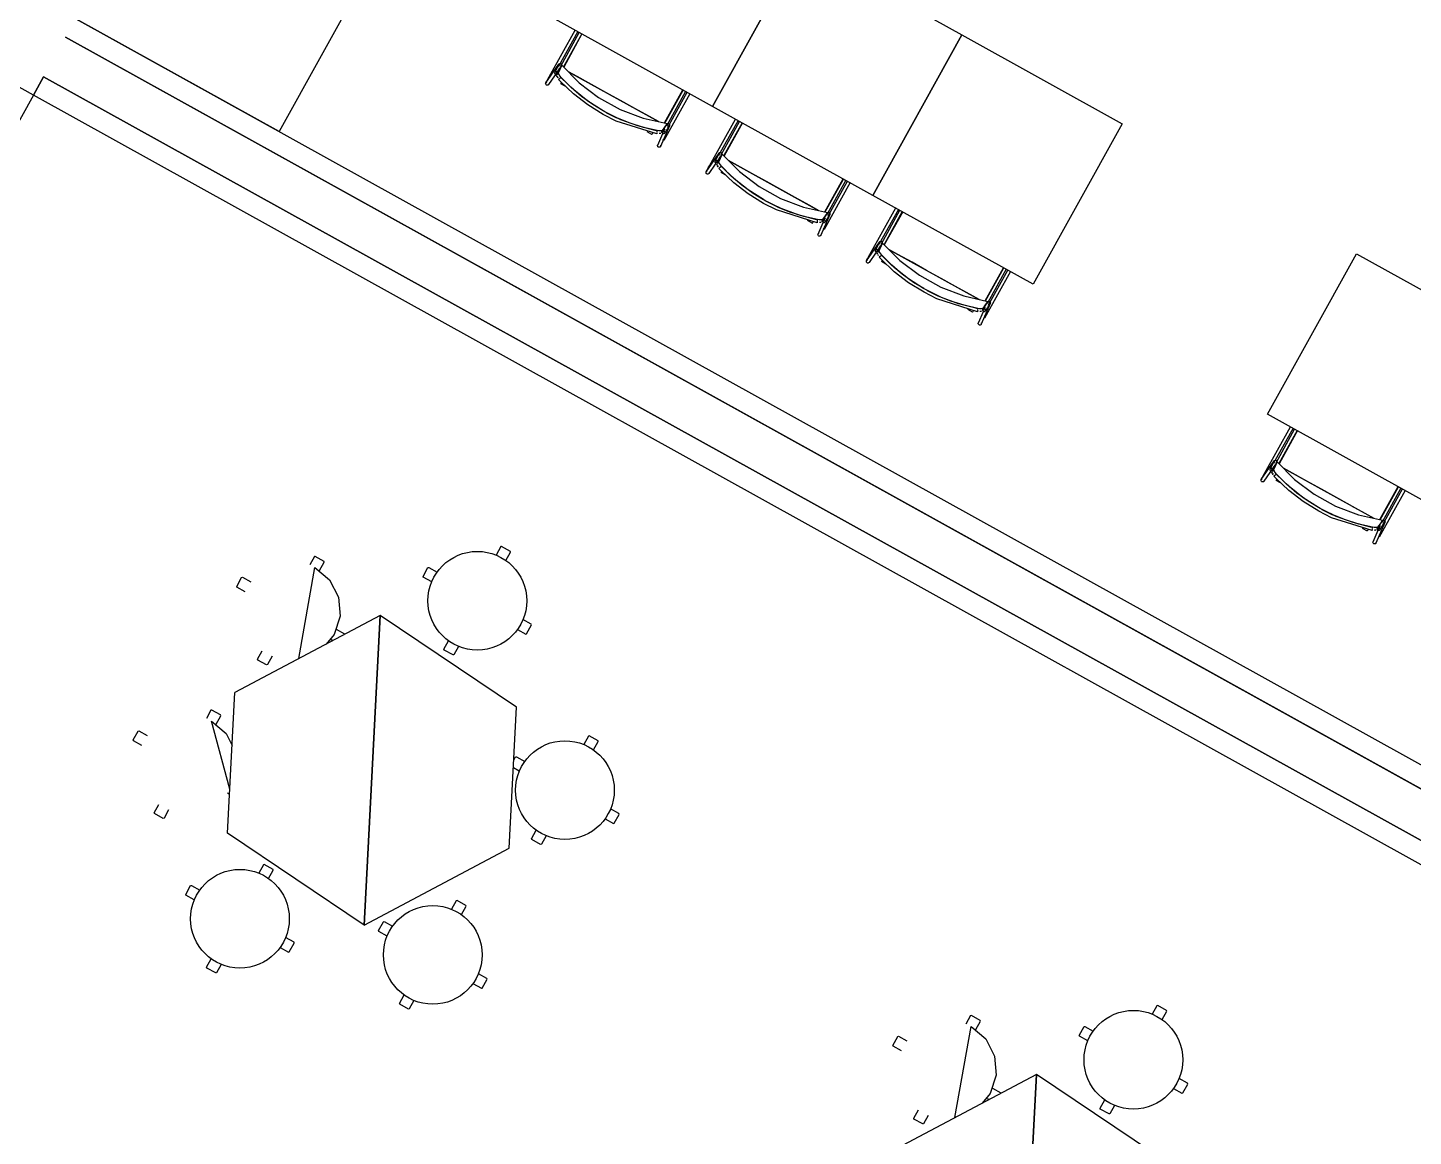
# Model space of a CAD drawing. Header units: metres. Extents: x 3.2 to 22.3, y 0.7 to 22.8.
# Drawn here: x 15.528 to 17.462, y 9.179 to 10.726 of the extents above; entities that cross this region are included whole.
import ezdxf

# ---------------------------------------------------------------- set-up
doc = ezdxf.new("R2010")
doc.units = ezdxf.units.M
doc.layers.add('ARREDI', color=9, linetype='Continuous')
doc.layers.add('PARETI_STRUTTURE', color=7, linetype='Continuous')

msp = doc.modelspace()

# ---------------------------------------------------------------- linework, layer by layer
at = {"layer": 'ARREDI'}
for points in [[(15.8792, 10.5808), (15.5951, 10.7383), (15.7687, 11.0514), (16.0528, 10.8939)], [(16.3844, 10.9639), (16.6083, 10.8398), (16.4842, 10.6159), (16.2603, 10.74)], [(16.6082, 10.8398), (16.8321, 10.7157), (16.708, 10.4918), (16.4842, 10.6159)], [(16.8321, 10.7157), (17.0559, 10.5916), (16.9318, 10.3678), (16.708, 10.4918)], [(16.4205, 10.592), (16.4201, 10.589)], [(16.6444, 10.4679), (16.644, 10.4649)], [(17.3831, 10.4103), (17.6069, 10.2862), (17.4828, 10.0623), (17.259, 10.1864)], [(16.8682, 10.3438), (16.8678, 10.3409)], [(17.4192, 10.0384), (17.4189, 10.0358)]]:
    msp.add_lwpolyline(points, close=True, dxfattribs=at)
for points in [[(16.3014, 10.7173), (16.2758, 10.6713)], [(16.2656, 10.6604), (16.2649, 10.6606), (16.2643, 10.6611), (16.264, 10.6618), (16.2638, 10.6625), (16.2638, 10.6626), (16.264, 10.6632), (16.264, 10.6633), (16.2644, 10.6638), (16.2649, 10.6643), (16.2657, 10.6645)], [(16.2657, 10.6645), (16.2664, 10.6645), (16.2671, 10.6642), (16.2677, 10.6638), (16.268, 10.6631), (16.2682, 10.6624), (16.2682, 10.6624), (16.268, 10.6617), (16.268, 10.6615), (16.2677, 10.6611), (16.2671, 10.6606), (16.2664, 10.6604)], [(16.2668, 10.6578), (16.266, 10.6593)], [(16.2661, 10.6592), (16.2668, 10.6577)], [(16.2666, 10.6616), (16.2684, 10.6655), (16.269, 10.667)], [(16.27, 10.6717), (16.2694, 10.6722), (16.269, 10.6729), (16.2689, 10.6736), (16.2691, 10.6743), (16.2693, 10.6748), (16.2693, 10.6748), (16.2694, 10.675), (16.27, 10.6754), (16.2707, 10.6757)], [(16.2727, 10.6564), (16.2711, 10.6583), (16.2698, 10.6602), (16.269, 10.6617), (16.2689, 10.6626), (16.2713, 10.668), (16.2737, 10.6734), (16.2978, 10.649), (16.3251, 10.6283), (16.3551, 10.6117), (16.3871, 10.5995), (16.4205, 10.592), (16.4172, 10.5871), (16.4139, 10.5822)], [(16.2727, 10.6564), (16.271, 10.6584), (16.2698, 10.6603), (16.269, 10.6617), (16.2689, 10.6626)], [(16.2701, 10.6693), (16.2697, 10.6685)], [(16.2707, 10.6757), (16.2715, 10.6757), (16.2722, 10.6754), (16.2728, 10.6749), (16.2731, 10.6742), (16.2732, 10.6735), (16.2731, 10.6728)], [(16.2738, 10.6734), (16.272, 10.6719)], [(16.4084, 10.5947), (16.3959, 10.6017), (16.3757, 10.6128), (16.3555, 10.624), (16.3353, 10.6352), (16.3151, 10.6464), (16.295, 10.6576), (16.283, 10.6642)], [(16.283, 10.6642), (16.4084, 10.5947)], [(16.2536, 10.6455), (16.2529, 10.6455), (16.2522, 10.6457), (16.2516, 10.6462), (16.2512, 10.6469), (16.2511, 10.6476), (16.2513, 10.6484), (16.2515, 10.6488), (16.2515, 10.6488), (16.2516, 10.649), (16.2522, 10.6495), (16.2529, 10.6497)], [(16.2554, 10.6475), (16.2553, 10.6468), (16.2551, 10.6464), (16.2551, 10.6463), (16.2549, 10.6462), (16.2543, 10.6457), (16.2536, 10.6455)], [(16.256, 10.6572), (16.256, 10.6572), (16.256, 10.6572), (16.2563, 10.6571), (16.2567, 10.6568)], [(16.2573, 10.6565), (16.2567, 10.6568)], [(16.2674, 10.657), (16.2682, 10.6558)], [(16.2681, 10.6559), (16.2674, 10.657)], [(16.269, 10.6549), (16.2697, 10.654)], [(16.2713, 10.6555), (16.2707, 10.655), (16.2702, 10.6545), (16.2693, 10.6537), (16.2691, 10.6535)], [(16.2691, 10.6535), (16.2691, 10.6535)], [(16.2713, 10.6554), (16.2718, 10.6559), (16.2721, 10.6562), (16.2723, 10.6563)], [(16.2732, 10.6494), (16.2728, 10.6488), (16.2725, 10.6482), (16.2723, 10.6478), (16.2721, 10.6476)], [(16.3313, 10.6098), (16.317, 10.6185), (16.3012, 10.6299), (16.2864, 10.6426), (16.2727, 10.6564)], [(16.3312, 10.6098), (16.317, 10.6185), (16.3013, 10.6299), (16.2865, 10.6425), (16.2728, 10.6563)], [(16.4176, 10.5927), (16.4431, 10.6387)], [(16.3501, 10.6001), (16.3362, 10.6071)], [(16.3362, 10.6071), (16.3501, 10.6001)], [(16.4066, 10.5822), (16.3876, 10.5865), (16.3691, 10.5923), (16.3513, 10.5995)], [(16.4067, 10.5821), (16.3877, 10.5864), (16.3691, 10.5923), (16.3513, 10.5995)], [(16.4066, 10.5804), (16.4067, 10.5811), (16.4068, 10.5815), (16.4069, 10.5817)], [(16.4139, 10.5822), (16.4131, 10.5818), (16.4114, 10.5817), (16.4091, 10.5818), (16.4067, 10.5821)], [(16.414, 10.5822), (16.4132, 10.5818), (16.4115, 10.5817), (16.4093, 10.5818), (16.4067, 10.5821)], [(16.4132, 10.5796), (16.4133, 10.5803), (16.4135, 10.5808), (16.4136, 10.581), (16.4142, 10.5815), (16.4142, 10.5815), (16.4148, 10.5817), (16.4156, 10.5818), (16.4163, 10.5815), (16.4169, 10.5811), (16.4173, 10.5805)], [(16.4175, 10.5845), (16.4167, 10.5833), (16.4134, 10.5784)], [(16.4203, 10.5911), (16.4209, 10.5917), (16.4216, 10.5919), (16.4223, 10.592), (16.4231, 10.5918), (16.4237, 10.5913), (16.4241, 10.5907)], [(16.4241, 10.5907), (16.4242, 10.59), (16.4242, 10.5892), (16.4241, 10.589), (16.4241, 10.589), (16.4238, 10.5886), (16.4233, 10.588), (16.4226, 10.5877), (16.4218, 10.5877), (16.4211, 10.5879)], [(16.5252, 10.5932), (16.4997, 10.5472)], [(16.3995, 10.577), (16.3996, 10.5772), (16.3999, 10.5776), (16.4002, 10.5782), (16.4005, 10.5788)], [(16.4065, 10.5797), (16.4064, 10.579), (16.4063, 10.5783), (16.4062, 10.5778), (16.4061, 10.5775), (16.4061, 10.5775), (16.4061, 10.5775), (16.4062, 10.5777)], [(16.4075, 10.5601), (16.4073, 10.5609), (16.4074, 10.5616), (16.4075, 10.5618), (16.4075, 10.5619), (16.4078, 10.5623), (16.4083, 10.5628)], [(16.4115, 10.5618), (16.4116, 10.5611), (16.4116, 10.5603), (16.4115, 10.5601), (16.4115, 10.5601), (16.4112, 10.5597), (16.4107, 10.5592), (16.41, 10.5589), (16.4092, 10.5588), (16.4085, 10.5591), (16.4079, 10.5595), (16.4075, 10.5601)], [(16.4118, 10.5779), (16.4109, 10.5779), (16.4097, 10.5779)], [(16.411, 10.5779), (16.4097, 10.5779)], [(16.4173, 10.5805), (16.4175, 10.5797), (16.4174, 10.579), (16.4172, 10.5785), (16.4171, 10.5783), (16.4166, 10.5779), (16.4165, 10.5778), (16.4159, 10.5776), (16.4151, 10.5775), (16.4144, 10.5778), (16.4138, 10.5782)], [(16.4155, 10.5688), (16.4149, 10.5691)], [(16.4162, 10.5684), (16.4159, 10.5685), (16.4155, 10.5688)], [(16.4162, 10.5684), (16.4162, 10.5684)], [(16.4904, 10.5375), (16.4922, 10.5414), (16.4929, 10.5429)], [(16.4938, 10.5476), (16.4932, 10.5481), (16.4929, 10.5488), (16.4928, 10.5495), (16.4929, 10.5503), (16.4931, 10.5507), (16.4931, 10.5507), (16.4933, 10.5509), (16.4939, 10.5514), (16.4946, 10.5516)], [(16.4965, 10.5324), (16.495, 10.5342), (16.4937, 10.5361), (16.4929, 10.5376), (16.4928, 10.5385), (16.4952, 10.5439), (16.4976, 10.5493), (16.5217, 10.5249), (16.549, 10.5043), (16.579, 10.4876), (16.611, 10.4754), (16.6444, 10.4679), (16.6411, 10.463), (16.6378, 10.4581)], [(16.4939, 10.5452), (16.4935, 10.5444)], [(16.4946, 10.5516), (16.4953, 10.5516), (16.496, 10.5513), (16.4966, 10.5508), (16.497, 10.5501), (16.4971, 10.5494), (16.4969, 10.5487)], [(16.4976, 10.5493), (16.4958, 10.5478)], [(16.4775, 10.5214), (16.4767, 10.5214), (16.476, 10.5217), (16.4754, 10.5222), (16.4751, 10.5228), (16.475, 10.5235), (16.4751, 10.5243), (16.4753, 10.5247), (16.4753, 10.5247), (16.4755, 10.5249), (16.4761, 10.5254), (16.4768, 10.5256)], [(16.4793, 10.5234), (16.4791, 10.5227), (16.4789, 10.5223), (16.4789, 10.5223), (16.4788, 10.5221), (16.4782, 10.5216), (16.4775, 10.5214)], [(16.4798, 10.5331), (16.4798, 10.5331), (16.4799, 10.5331), (16.4801, 10.533), (16.4806, 10.5327)], [(16.4812, 10.5324), (16.4806, 10.5327)], [(16.4895, 10.5363), (16.4887, 10.5366), (16.4882, 10.537), (16.4878, 10.5377), (16.4877, 10.5384), (16.4877, 10.5385), (16.4878, 10.5391), (16.4879, 10.5393), (16.4882, 10.5397), (16.4888, 10.5402), (16.4895, 10.5404)], [(16.4895, 10.5404), (16.4902, 10.5404), (16.491, 10.5401), (16.4915, 10.5397), (16.4919, 10.539), (16.492, 10.5383), (16.492, 10.5383), (16.4919, 10.5376), (16.4918, 10.5375), (16.4915, 10.537), (16.4909, 10.5365), (16.4902, 10.5363)], [(16.4906, 10.5337), (16.4899, 10.5352)], [(16.4899, 10.5351), (16.4907, 10.5336)], [(16.4912, 10.5329), (16.492, 10.5318)], [(16.4919, 10.5318), (16.4912, 10.5329)], [(16.4965, 10.5324), (16.4949, 10.5343), (16.4936, 10.5362), (16.4928, 10.5377), (16.4927, 10.5385)], [(16.4928, 10.5308), (16.4935, 10.5299)], [(16.4951, 10.5314), (16.4946, 10.5309), (16.494, 10.5304), (16.4931, 10.5296), (16.4929, 10.5294)], [(16.4929, 10.5294), (16.4929, 10.5294)], [(16.4951, 10.5314), (16.4956, 10.5318), (16.4959, 10.5321), (16.4961, 10.5323)], [(16.497, 10.5254), (16.4967, 10.5247), (16.4963, 10.5241), (16.4961, 10.5237), (16.496, 10.5235)], [(16.5551, 10.4857), (16.5408, 10.4944), (16.525, 10.5058), (16.5102, 10.5185), (16.4965, 10.5324)], [(16.5551, 10.4857), (16.5409, 10.4944), (16.5251, 10.5058), (16.5103, 10.5185), (16.4966, 10.5323)], [(16.6322, 10.4707), (16.6197, 10.4776), (16.5996, 10.4888), (16.5794, 10.5), (16.5592, 10.5112), (16.539, 10.5224), (16.5189, 10.5335), (16.5063, 10.5405)], [(16.5063, 10.5404), (16.6322, 10.4707)], [(16.6415, 10.4686), (16.667, 10.5146)], [(16.5746, 10.4757), (16.56, 10.483)], [(16.56, 10.483), (16.5746, 10.4757)], [(16.5929, 10.4682), (16.5751, 10.4754)], [(16.5752, 10.4754), (16.593, 10.4682)], [(16.6304, 10.4581), (16.6115, 10.4624), (16.5937, 10.468)], [(16.6306, 10.4581), (16.6116, 10.4624), (16.5937, 10.468)], [(16.6442, 10.4671), (16.6447, 10.4676), (16.6454, 10.4679), (16.6462, 10.4679), (16.6469, 10.4677), (16.6475, 10.4672), (16.6479, 10.4666)], [(16.6479, 10.4666), (16.6481, 10.4659), (16.648, 10.4651), (16.6479, 10.4649), (16.6479, 10.4649), (16.6477, 10.4645), (16.6471, 10.464), (16.6464, 10.4637), (16.6457, 10.4636), (16.645, 10.4638)], [(16.749, 10.4691), (16.7235, 10.4231)], [(16.6233, 10.4529), (16.6235, 10.4531), (16.6237, 10.4535), (16.624, 10.4541), (16.6244, 10.4548)], [(16.6303, 10.4556), (16.6302, 10.4549), (16.6301, 10.4542), (16.63, 10.4537), (16.63, 10.4534), (16.63, 10.4534), (16.63, 10.4534), (16.63, 10.4537)], [(16.6305, 10.4563), (16.6306, 10.457), (16.6307, 10.4574), (16.6307, 10.4576)], [(16.6378, 10.4581), (16.637, 10.4577), (16.6353, 10.4576), (16.633, 10.4577), (16.6306, 10.4581)], [(16.6378, 10.4581), (16.637, 10.4577), (16.6354, 10.4576), (16.6331, 10.4577), (16.6306, 10.4581)], [(16.6356, 10.4538), (16.6348, 10.4538), (16.6335, 10.4538)], [(16.6348, 10.4538), (16.6335, 10.4538)], [(16.6371, 10.4555), (16.6371, 10.4562), (16.6374, 10.4568), (16.6375, 10.4569), (16.638, 10.4574), (16.638, 10.4574), (16.6387, 10.4577), (16.6394, 10.4577), (16.6401, 10.4575), (16.6407, 10.457), (16.6411, 10.4564)], [(16.6414, 10.4604), (16.6406, 10.4592), (16.6372, 10.4543)], [(16.6411, 10.4564), (16.6413, 10.4556), (16.6412, 10.4549), (16.641, 10.4544), (16.6409, 10.4542), (16.6404, 10.4538), (16.6404, 10.4538), (16.6397, 10.4535), (16.639, 10.4535), (16.6382, 10.4537), (16.6376, 10.4541)], [(16.6314, 10.4361), (16.6312, 10.4368), (16.6313, 10.4375), (16.6314, 10.4378), (16.6314, 10.4378), (16.6316, 10.4382), (16.6321, 10.4387), (16.6325, 10.4389)], [(16.6353, 10.4377), (16.6355, 10.437), (16.6354, 10.4363), (16.6353, 10.436), (16.6353, 10.436), (16.6351, 10.4356), (16.6345, 10.4351), (16.6338, 10.4348), (16.6331, 10.4348), (16.6324, 10.435), (16.6318, 10.4354), (16.6313, 10.4361)], [(16.6393, 10.4447), (16.6387, 10.445)], [(16.64, 10.4443), (16.6398, 10.4445), (16.6393, 10.4447)], [(16.6401, 10.4443), (16.6401, 10.4443)], [(16.7177, 10.4235), (16.7171, 10.424), (16.7167, 10.4247), (16.7166, 10.4254), (16.7168, 10.4262), (16.717, 10.4266), (16.717, 10.4266), (16.7171, 10.4268), (16.7177, 10.4273), (16.7184, 10.4275)], [(16.7184, 10.4275), (16.7192, 10.4275), (16.7199, 10.4272), (16.7204, 10.4267), (16.7208, 10.4261), (16.7209, 10.4253), (16.7208, 10.4246)], [(16.7037, 10.409), (16.7037, 10.4091), (16.7037, 10.409), (16.704, 10.4089), (16.7044, 10.4086)], [(16.705, 10.4083), (16.7044, 10.4086)], [(16.7133, 10.4122), (16.7126, 10.4125), (16.712, 10.413), (16.7116, 10.4136), (16.7115, 10.4143), (16.7115, 10.4144), (16.7117, 10.415), (16.7117, 10.4152), (16.712, 10.4157), (16.7126, 10.4161), (16.7133, 10.4164)], [(16.7133, 10.4164), (16.7141, 10.4163), (16.7148, 10.4161), (16.7154, 10.4156), (16.7157, 10.415), (16.7158, 10.4142), (16.7158, 10.4142), (16.7157, 10.4135), (16.7157, 10.4134), (16.7153, 10.4129), (16.7148, 10.4124), (16.714, 10.4122)], [(16.7145, 10.4096), (16.7137, 10.4111)], [(16.7138, 10.4111), (16.7145, 10.4096)], [(16.7143, 10.4134), (16.716, 10.4173), (16.7167, 10.4188)], [(16.715, 10.4088), (16.7158, 10.4077)], [(16.7158, 10.4078), (16.715, 10.4088)], [(16.7789, 10.3616), (16.7647, 10.3703), (16.7489, 10.3817), (16.7342, 10.3944), (16.7205, 10.4082), (16.7188, 10.4101), (16.7175, 10.412), (16.7167, 10.4135), (16.7166, 10.4144), (16.719, 10.4198), (16.7214, 10.4252), (16.7455, 10.4009), (16.7728, 10.3802), (16.8028, 10.3635), (16.8348, 10.3514), (16.8682, 10.3438), (16.8649, 10.3389), (16.8616, 10.334)], [(16.7204, 10.4083), (16.7187, 10.4102), (16.7174, 10.4121), (16.7167, 10.4136), (16.7166, 10.4144)], [(16.7167, 10.4067), (16.7174, 10.4058)], [(16.719, 10.4073), (16.7184, 10.4068), (16.7179, 10.4063), (16.717, 10.4055), (16.7168, 10.4053)], [(16.7178, 10.4212), (16.7174, 10.4203)], [(16.719, 10.4073), (16.7194, 10.4077), (16.7198, 10.408), (16.7199, 10.4082)], [(16.7214, 10.4252), (16.7199, 10.4239)], [(16.7204, 10.4083), (16.7199, 10.4079)], [(16.7789, 10.3616), (16.7647, 10.3703), (16.7489, 10.3818), (16.7341, 10.3944), (16.7204, 10.4083), (16.7199, 10.4079)], [(16.8561, 10.3466), (16.8435, 10.3535), (16.8234, 10.3647), (16.8032, 10.3759), (16.783, 10.3871), (16.7628, 10.3983), (16.7427, 10.4094), (16.7302, 10.4164)], [(16.7302, 10.4163), (16.8561, 10.3466)], [(16.7013, 10.3973), (16.7006, 10.3973), (16.6999, 10.3976), (16.6993, 10.3981), (16.6989, 10.3987), (16.6988, 10.3995), (16.6989, 10.4002), (16.6992, 10.4006), (16.6992, 10.4006), (16.6993, 10.4008), (16.6999, 10.4013), (16.7006, 10.4015)], [(16.7031, 10.3994), (16.703, 10.3986), (16.7027, 10.3982), (16.7027, 10.3982), (16.7026, 10.398), (16.702, 10.3975), (16.7013, 10.3973)], [(16.7167, 10.4053), (16.7168, 10.4053)], [(16.7209, 10.4013), (16.7205, 10.4006), (16.7202, 10.4001), (16.7199, 10.3996), (16.7198, 10.3994)], [(16.8653, 10.3445), (16.8908, 10.3905)], [(16.7984, 10.3516), (16.7838, 10.3589)], [(16.7838, 10.3589), (16.7984, 10.3516)], [(16.8543, 10.334), (16.8353, 10.3383), (16.8168, 10.3441), (16.799, 10.3513)], [(16.8544, 10.334), (16.8354, 10.3383), (16.8168, 10.3441), (16.799, 10.3513)], [(16.8472, 10.3288), (16.8473, 10.329), (16.8475, 10.3294), (16.8479, 10.33), (16.8482, 10.3307)], [(16.8542, 10.3315), (16.8541, 10.3308), (16.8539, 10.3301), (16.8539, 10.3296), (16.8538, 10.3294), (16.8538, 10.3293), (16.8538, 10.3293), (16.8539, 10.3296)], [(16.8543, 10.3323), (16.8544, 10.3329), (16.8545, 10.3333), (16.8545, 10.3336)], [(16.8616, 10.334), (16.8608, 10.3337), (16.8591, 10.3335), (16.8568, 10.3336), (16.8544, 10.334)], [(16.8616, 10.334), (16.8609, 10.3337), (16.8592, 10.3335), (16.8569, 10.3336), (16.8544, 10.334)], [(16.8595, 10.3298), (16.8586, 10.3297), (16.8574, 10.3297)], [(16.8587, 10.3297), (16.8574, 10.3297)], [(16.8609, 10.3314), (16.861, 10.3321), (16.8612, 10.3327), (16.8613, 10.3328), (16.8618, 10.3333), (16.8618, 10.3333), (16.8625, 10.3336), (16.8633, 10.3336), (16.864, 10.3334), (16.8646, 10.3329), (16.865, 10.3323)], [(16.8649, 10.3359), (16.8644, 10.3351), (16.8611, 10.3302)], [(16.865, 10.3323), (16.8652, 10.3316), (16.8651, 10.3308), (16.8648, 10.3303), (16.8648, 10.3302), (16.8643, 10.3297), (16.8642, 10.3297), (16.8635, 10.3294), (16.8628, 10.3294), (16.8621, 10.3296), (16.8615, 10.3301)], [(16.868, 10.343), (16.8686, 10.3435), (16.8693, 10.3438), (16.87, 10.3438), (16.8707, 10.3436), (16.8713, 10.3431), (16.8718, 10.3425)], [(16.8718, 10.3425), (16.8719, 10.3418), (16.8718, 10.341), (16.8718, 10.3408), (16.8718, 10.3408), (16.8715, 10.3404), (16.871, 10.3399), (16.8703, 10.3396), (16.8695, 10.3395), (16.8688, 10.3398)], [(16.8552, 10.312), (16.855, 10.3127), (16.8551, 10.3134), (16.8552, 10.3137), (16.8552, 10.3137), (16.8554, 10.3141), (16.856, 10.3146)], [(16.8592, 10.3137), (16.8593, 10.3129), (16.8592, 10.3122), (16.8592, 10.312), (16.8592, 10.3119), (16.8589, 10.3115), (16.8584, 10.311), (16.8577, 10.3107), (16.8569, 10.3107), (16.8562, 10.3109), (16.8556, 10.3114), (16.8552, 10.312)], [(16.8632, 10.3206), (16.8626, 10.321)], [(16.8639, 10.3202), (16.8636, 10.3204), (16.8632, 10.3206)], [(16.8639, 10.3202), (16.8639, 10.3202)], [(17.3, 10.1637), (17.2745, 10.1177)], [(17.2686, 10.1181), (17.2681, 10.1186), (17.2677, 10.1193), (17.2676, 10.12), (17.2677, 10.1207), (17.268, 10.1212), (17.268, 10.1212), (17.2681, 10.1214), (17.2687, 10.1218), (17.2694, 10.1221)], [(17.2714, 10.1028), (17.2698, 10.1047), (17.2685, 10.1066), (17.2677, 10.1081), (17.2676, 10.109), (17.27, 10.1144), (17.2724, 10.1198), (17.2965, 10.0954), (17.3238, 10.0747), (17.3538, 10.0581), (17.3858, 10.0459), (17.4192, 10.0384), (17.4159, 10.0335), (17.4126, 10.0286)], [(17.2694, 10.1221), (17.2702, 10.1221), (17.2709, 10.1218), (17.2714, 10.1213), (17.2718, 10.1206), (17.2719, 10.1199), (17.2718, 10.1192)], [(17.2724, 10.1198), (17.2707, 10.1183)], [(17.2547, 10.1036), (17.2547, 10.1036), (17.2547, 10.1036), (17.255, 10.1034), (17.2554, 10.1032)], [(17.256, 10.1029), (17.2554, 10.1032)], [(17.2643, 10.1068), (17.2636, 10.107), (17.263, 10.1075), (17.2626, 10.1082), (17.2625, 10.1089), (17.2625, 10.1089), (17.2627, 10.1096), (17.2627, 10.1097), (17.263, 10.1102), (17.2636, 10.1107), (17.2643, 10.1109)], [(17.2643, 10.1109), (17.2651, 10.1109), (17.2658, 10.1106), (17.2664, 10.1102), (17.2667, 10.1095), (17.2668, 10.1088), (17.2668, 10.1088), (17.2667, 10.1081), (17.2666, 10.1079), (17.2663, 10.1074), (17.2657, 10.107), (17.265, 10.1067)], [(17.2647, 10.1056), (17.2655, 10.1041)], [(17.2655, 10.1042), (17.2647, 10.1056)], [(17.2653, 10.108), (17.267, 10.1119), (17.2677, 10.1134)], [(17.266, 10.1034), (17.2668, 10.1022)], [(17.2668, 10.1023), (17.266, 10.1034)], [(17.2714, 10.1028), (17.2697, 10.1048), (17.2684, 10.1067), (17.2677, 10.1081), (17.2676, 10.109)], [(17.2677, 10.1012), (17.2684, 10.1004)], [(17.2677, 10.0999), (17.2678, 10.0999)], [(17.27, 10.1018), (17.2694, 10.1013), (17.2689, 10.1008), (17.268, 10.1001), (17.2678, 10.0999)], [(17.27, 10.1018), (17.2704, 10.1023), (17.2708, 10.1026), (17.2709, 10.1027)], [(17.3299, 10.0562), (17.3157, 10.0649), (17.2999, 10.0763), (17.2851, 10.089), (17.2714, 10.1028)], [(17.3299, 10.0562), (17.3157, 10.0649), (17.2999, 10.0763), (17.2852, 10.0889), (17.2715, 10.1027)], [(17.3744, 10.0592), (17.3542, 10.0704), (17.334, 10.0816), (17.3138, 10.0928), (17.2937, 10.104), (17.2812, 10.1109)], [(17.2812, 10.1109), (17.4071, 10.0411)], [(17.2523, 10.0918), (17.2515, 10.0919), (17.2509, 10.0921), (17.2503, 10.0926), (17.2499, 10.0933), (17.2498, 10.094), (17.2499, 10.0948), (17.2502, 10.0952), (17.2502, 10.0952), (17.2503, 10.0954), (17.2509, 10.0959), (17.2516, 10.0961)], [(17.2541, 10.0939), (17.254, 10.0932), (17.2537, 10.0928), (17.2537, 10.0927), (17.2536, 10.0925), (17.253, 10.0921), (17.2523, 10.0919)], [(17.2718, 10.0958), (17.2715, 10.0952), (17.2712, 10.0946), (17.2709, 10.0942), (17.2708, 10.094)], [(17.4163, 10.0391), (17.4418, 10.0851)], [(17.3752, 10.0588), (17.3945, 10.0481), (17.4071, 10.0411)], [(17.3494, 10.0462), (17.3348, 10.0535)], [(17.3348, 10.0535), (17.3494, 10.0461)], [(17.4053, 10.0286), (17.3863, 10.0329), (17.3677, 10.0387), (17.35, 10.0459)], [(17.4054, 10.0285), (17.3864, 10.0328), (17.3678, 10.0387), (17.35, 10.0459)], [(17.3982, 10.0234), (17.3983, 10.0236), (17.3985, 10.024), (17.3989, 10.0246), (17.3992, 10.0252)], [(17.4052, 10.0261), (17.4051, 10.0254), (17.4049, 10.0247), (17.4049, 10.0242), (17.4048, 10.0239), (17.4048, 10.0239), (17.4048, 10.0239), (17.4048, 10.0241)], [(17.4053, 10.0268), (17.4054, 10.0274)], [(17.4126, 10.0286), (17.4118, 10.0282), (17.4101, 10.0281), (17.4078, 10.0282), (17.4054, 10.0285)], [(17.4126, 10.0286), (17.4119, 10.0282), (17.4102, 10.0281), (17.4079, 10.0282), (17.4054, 10.0285)], [(17.4054, 10.0276), (17.4055, 10.0279), (17.4055, 10.0281)], [(17.4105, 10.0243), (17.4096, 10.0243), (17.4084, 10.0243)], [(17.4097, 10.0242), (17.4084, 10.0243)], [(17.4119, 10.026), (17.412, 10.0267), (17.4122, 10.0272), (17.4123, 10.0274), (17.4128, 10.0279), (17.4128, 10.0279), (17.4135, 10.0281), (17.4143, 10.0282), (17.415, 10.0279), (17.4156, 10.0275), (17.416, 10.0269)], [(17.4162, 10.0309), (17.4154, 10.0297), (17.4121, 10.0247)], [(17.416, 10.0268), (17.4162, 10.0261), (17.4161, 10.0254), (17.4158, 10.0249), (17.4157, 10.0247), (17.4153, 10.0243), (17.4152, 10.0242), (17.4145, 10.024), (17.4138, 10.0239), (17.4131, 10.0242), (17.4125, 10.0246)], [(17.419, 10.0375), (17.4196, 10.038), (17.4203, 10.0383), (17.421, 10.0384), (17.4217, 10.0382), (17.4223, 10.0377), (17.4227, 10.0371)], [(17.4227, 10.0371), (17.4229, 10.0364), (17.4228, 10.0356), (17.4227, 10.0354), (17.4227, 10.0354), (17.4225, 10.0349), (17.422, 10.0344), (17.4213, 10.0341), (17.4205, 10.0341), (17.4198, 10.0343)], [(16.1885, 10.0015), (16.182, 9.9897)], [(16.1895, 10.0018), (16.1885, 10.0015)], [(16.2019, 9.9949), (16.1895, 10.0018)], [(17.4062, 10.0065), (17.406, 10.0073), (17.4061, 10.008), (17.4062, 10.0082), (17.4062, 10.0082), (17.4064, 10.0087), (17.407, 10.0092)], [(17.4102, 10.0082), (17.4103, 10.0075), (17.4102, 10.0067), (17.4102, 10.0065), (17.4102, 10.0065), (17.4099, 10.0061), (17.4094, 10.0056), (17.4087, 10.0053), (17.4079, 10.0052), (17.4072, 10.0055), (17.4066, 10.0059), (17.4062, 10.0065)], [(17.4142, 10.0152), (17.4136, 10.0155)], [(17.4149, 10.0148), (17.4146, 10.0149), (17.4142, 10.0152)], [(17.4149, 10.0148), (17.4149, 10.0148)], [(15.9283, 9.9876), (15.9218, 9.9759)], [(15.9294, 9.9879), (15.9283, 9.9876)], [(15.9418, 9.981), (15.9294, 9.9879)], [(16.1957, 9.9821), (16.2022, 9.9938)], [(16.2022, 9.9938), (16.2019, 9.9949)], [(15.9064, 9.8453), (15.9289, 9.9724), (15.9494, 9.9551), (15.9617, 9.9312), (15.964, 9.9044), (15.9558, 9.8788), (15.9445, 9.8655)], [(15.9356, 9.9682), (15.9421, 9.98)], [(15.9421, 9.98), (15.9418, 9.981)], [(16.0799, 9.9599), (16.0868, 9.9723)], [(16.0868, 9.9723), (16.0879, 9.9726)], [(16.0879, 9.9726), (16.0996, 9.9661)], [(15.8198, 9.9461), (15.8266, 9.9585)], [(15.8201, 9.945), (15.8198, 9.9461)], [(15.8318, 9.9385), (15.8201, 9.945)], [(15.8267, 9.9585), (15.8277, 9.9588)], [(15.8277, 9.9588), (15.8395, 9.9523)], [(16.0802, 9.9588), (16.0799, 9.9599)], [(16.092, 9.9523), (16.0802, 9.9588)], [(16.2106, 9.7774), (16.0201, 9.9056), (15.9975, 9.4731), (16.0201, 9.9056), (15.8174, 9.798)], [(15.9708, 9.8795), (15.9592, 9.8859)], [(16.2117, 9.886), (16.2234, 9.8795)], [(16.2311, 9.8932), (16.2193, 9.8997)], [(16.2245, 9.8798), (16.2314, 9.8922)], [(16.2314, 9.8922), (16.2311, 9.8932)], [(15.9516, 9.8721), (15.9542, 9.8706)], [(16.1091, 9.8583), (16.1156, 9.87)], [(16.2234, 9.8795), (16.2245, 9.8798)], [(15.8489, 9.8444), (15.8554, 9.8561)], [(15.8692, 9.8485), (15.8627, 9.8368)], [(16.1094, 9.8572), (16.1091, 9.8583)], [(16.1218, 9.8503), (16.1094, 9.8572)], [(16.1228, 9.8506), (16.1218, 9.8503)], [(16.1294, 9.8623), (16.1229, 9.8506)], [(15.8492, 9.8433), (15.8489, 9.8444)], [(15.8616, 9.8365), (15.8492, 9.8433)], [(15.8627, 9.8368), (15.8616, 9.8365)], [(15.8071, 9.6014), (15.8174, 9.798)], [(15.7839, 9.7732), (15.7774, 9.7615)], [(15.7849, 9.7735), (15.7839, 9.7732)], [(15.7973, 9.7667), (15.7849, 9.7735)], [(16.2003, 9.5808), (16.2106, 9.7774)], [(15.8103, 9.6632), (15.7845, 9.7581), (15.805, 9.7407), (15.8135, 9.7242)], [(15.7911, 9.7539), (15.7976, 9.7656)], [(15.7976, 9.7656), (15.7973, 9.7667)], [(15.6753, 9.7317), (15.6822, 9.7441)], [(15.6756, 9.7306), (15.6753, 9.7317)], [(15.6874, 9.7241), (15.6756, 9.7306)], [(15.6822, 9.7441), (15.6833, 9.7444)], [(15.6833, 9.7444), (15.695, 9.7379)], [(16.3108, 9.7372), (16.3043, 9.7254)], [(16.3119, 9.7375), (16.3108, 9.7372)], [(16.3243, 9.7306), (16.3119, 9.7375)], [(16.3246, 9.7295), (16.3243, 9.7306)], [(16.3181, 9.7178), (16.3246, 9.7295)], [(16.2143, 9.688), (16.2061, 9.6926)], [(16.2067, 9.7036), (16.2092, 9.708)], [(16.2092, 9.708), (16.2102, 9.7083)], [(16.2102, 9.7083), (16.222, 9.7018)], [(15.8071, 9.6577), (15.8099, 9.6562)], [(15.7045, 9.63), (15.711, 9.6418)], [(15.7248, 9.6341), (15.7183, 9.6224)], [(16.3534, 9.6289), (16.3417, 9.6354)], [(15.7048, 9.629), (15.7045, 9.63)], [(15.7172, 9.6221), (15.7048, 9.629)], [(15.7183, 9.6224), (15.7172, 9.6221)], [(16.3341, 9.6217), (16.3458, 9.6152)], [(16.3458, 9.6152), (16.3469, 9.6155)], [(16.3469, 9.6155), (16.3537, 9.6279)], [(16.3537, 9.6279), (16.3534, 9.6289)], [(15.9975, 9.4731), (15.8071, 9.6014)], [(16.2314, 9.5939), (16.2379, 9.6057)], [(16.2517, 9.598), (16.2452, 9.5863)], [(15.9975, 9.4731), (16.2003, 9.5808)], [(16.2317, 9.5929), (16.2314, 9.594)], [(16.2441, 9.586), (16.2317, 9.5929)], [(16.2452, 9.5863), (16.2441, 9.586)], [(15.8571, 9.5576), (15.8506, 9.5459)], [(15.8582, 9.5579), (15.8571, 9.5576)], [(15.8706, 9.5511), (15.8582, 9.5579)], [(15.8644, 9.5383), (15.8709, 9.55)], [(15.8709, 9.55), (15.8706, 9.5511)], [(15.7486, 9.5161), (15.7555, 9.5285)], [(15.7555, 9.5285), (15.7566, 9.5288)], [(15.7566, 9.5288), (15.7683, 9.5223)], [(15.7489, 9.515), (15.7486, 9.5161)], [(15.7606, 9.5085), (15.7489, 9.515)], [(16.1263, 9.5072), (16.1198, 9.4955)], [(16.1274, 9.5075), (16.1263, 9.5072)], [(16.1398, 9.5007), (16.1274, 9.5075)], [(16.1336, 9.4879), (16.1401, 9.4996)], [(16.1401, 9.4996), (16.1398, 9.5007)], [(16.0247, 9.4781), (16.0258, 9.4784)], [(16.0258, 9.4784), (16.0375, 9.4719)], [(16.0178, 9.4657), (16.0247, 9.4781)], [(16.0181, 9.4646), (16.0178, 9.4657)], [(16.0298, 9.4581), (16.0181, 9.4646)], [(15.8804, 9.4421), (15.8921, 9.4356)], [(15.8998, 9.4494), (15.888, 9.4559)], [(15.8932, 9.4359), (15.9001, 9.4483)], [(15.9001, 9.4483), (15.8998, 9.4494)], [(15.7778, 9.4144), (15.7843, 9.4262)], [(15.8921, 9.4356), (15.8932, 9.4359)], [(15.7781, 9.4134), (15.7778, 9.4144)], [(15.7905, 9.4065), (15.7781, 9.4134)], [(15.7915, 9.4068), (15.7905, 9.4065)], [(15.798, 9.4185), (15.7915, 9.4068)], [(16.169, 9.399), (16.1572, 9.4055)], [(16.1496, 9.3917), (16.1613, 9.3852)], [(16.1613, 9.3852), (16.1624, 9.3855)], [(16.1624, 9.3855), (16.1693, 9.3979)], [(16.1693, 9.3979), (16.169, 9.399)], [(16.047, 9.364), (16.0535, 9.3758)], [(16.0473, 9.363), (16.047, 9.364)], [(16.0597, 9.3561), (16.0473, 9.363)], [(16.0672, 9.3681), (16.0607, 9.3564)], [(16.0607, 9.3564), (16.0597, 9.3561)], [(16.8443, 9.347), (16.8378, 9.3352)], [(16.8454, 9.3473), (16.8443, 9.3469)], [(16.8578, 9.3404), (16.8454, 9.3473)], [(17.1044, 9.3608), (17.0979, 9.3491)], [(17.1055, 9.3611), (17.1044, 9.3608)], [(17.1179, 9.3542), (17.1055, 9.3611)], [(17.1117, 9.3414), (17.1182, 9.3532)], [(17.1182, 9.3532), (17.1179, 9.3542)], [(16.8224, 9.2046), (16.8449, 9.3318), (16.8654, 9.3144), (16.8777, 9.2905), (16.8799, 9.2637), (16.8718, 9.2381), (16.8605, 9.2248)], [(16.8516, 9.3276), (16.8581, 9.3393)], [(16.8581, 9.3393), (16.8578, 9.3404)], [(16.9959, 9.3193), (17.0028, 9.3317)], [(17.0028, 9.3317), (17.0039, 9.332)], [(17.0039, 9.332), (17.0156, 9.3255)], [(16.7358, 9.3054), (16.7426, 9.3178)], [(16.7361, 9.3043), (16.7358, 9.3054)], [(16.7478, 9.2978), (16.7361, 9.3043)], [(16.7426, 9.3178), (16.7437, 9.3181)], [(16.7437, 9.3181), (16.7554, 9.3116)], [(16.9962, 9.3182), (16.9959, 9.3193)], [(17.0079, 9.3117), (16.9962, 9.3182)], [(17.1265, 9.1367), (16.9361, 9.265), (16.9135, 8.8325), (16.9361, 9.265), (16.7333, 9.1573)], [(17.1471, 9.2526), (17.1353, 9.2591)], [(17.1405, 9.2391), (17.1474, 9.2515)], [(17.1474, 9.2515), (17.1471, 9.2526)], [(16.8675, 9.2315), (16.8702, 9.23)], [(16.8868, 9.2388), (16.8752, 9.2452)], [(17.0251, 9.2176), (17.0316, 9.2293)], [(17.1277, 9.2453), (17.1394, 9.2388)], [(17.1394, 9.2388), (17.1405, 9.2391)], [(16.7649, 9.2037), (16.7714, 9.2155)], [(16.7852, 9.2078), (16.7787, 9.1961)], [(17.0254, 9.2165), (17.0251, 9.2176)], [(17.0378, 9.2097), (17.0254, 9.2165)], [(17.0388, 9.21), (17.0378, 9.2097)], [(17.0453, 9.2217), (17.0388, 9.21)], [(16.7652, 9.2027), (16.7649, 9.2037)], [(16.7776, 9.1958), (16.7652, 9.2027)], [(16.7787, 9.1961), (16.7776, 9.1958)]]:
    msp.add_lwpolyline(points, dxfattribs=at)
for centre in [(16.1557, 9.926), (16.278, 9.6617), (15.8243, 9.4822), (16.0935, 9.4318), (17.0716, 9.2854)]:
    msp.add_circle(centre, 0.0689, dxfattribs=at)
at = {"layer": 'PARETI_STRUTTURE'}
for points in [[(15.5951, 10.7383), (17.8566, 9.4846)], [(16.256, 10.6572), (16.2921, 10.7224)], [(16.2959, 10.7203), (16.2688, 10.6714)], [(16.2721, 10.6723), (16.2981, 10.7191)], [(16.3018, 10.717), (16.2763, 10.6708)], [(15.5808, 10.7124), (17.8681, 9.4445)], [(17.8423, 9.4588), (15.5808, 10.7124)], [(15.5503, 10.6573), (15.5359, 10.6315), (15.4808, 10.6621)], [(16.2515, 10.6488), (16.2693, 10.6748)], [(16.2729, 10.6723), (16.2551, 10.6464)], [(16.2691, 10.674), (16.264, 10.6633)], [(16.2674, 10.6639), (16.2683, 10.6655)], [(16.273, 10.6721), (16.2729, 10.672), (16.2729, 10.6719), (16.2728, 10.6718), (16.2728, 10.6717), (16.2727, 10.6715), (16.2726, 10.6714), (16.2726, 10.6713), (16.2725, 10.6712), (16.2725, 10.6711), (16.2724, 10.6709), (16.2724, 10.6708), (16.2723, 10.6707), (16.2722, 10.6705), (16.2721, 10.6703), (16.2721, 10.6702), (16.272, 10.6701), (16.272, 10.67), (16.2719, 10.6699), (16.2719, 10.6697), (16.2718, 10.6696), (16.2717, 10.6695), (16.2717, 10.6694), (16.2716, 10.6693), (16.2716, 10.6692), (16.2715, 10.6689), (16.2714, 10.6688), (16.2714, 10.6687), (16.2713, 10.6686), (16.2712, 10.6684), (16.2712, 10.6683), (16.2711, 10.6682), (16.2711, 10.6681), (16.271, 10.668), (16.271, 10.6679), (16.2709, 10.6677), (16.2709, 10.6676), (16.2707, 10.6674), (16.2707, 10.6673), (16.2706, 10.6671), (16.2706, 10.667), (16.2705, 10.6669), (16.2705, 10.6668), (16.2704, 10.6667), (16.2703, 10.6666), (16.2703, 10.6664), (16.2702, 10.6663), (16.2701, 10.6661), (16.2701, 10.666), (16.27, 10.6658), (16.27, 10.6657), (16.2699, 10.6656), (16.2698, 10.6655), (16.2698, 10.6654), (16.2697, 10.6652), (16.2697, 10.6651), (16.2696, 10.665), (16.2696, 10.6649), (16.2695, 10.6648), (16.2694, 10.6645), (16.2693, 10.6644), (16.2693, 10.6643), (16.2692, 10.6642), (16.2692, 10.6641), (16.2691, 10.6639), (16.2691, 10.6638), (16.269, 10.6637), (16.2689, 10.6636), (16.2689, 10.6635), (16.2688, 10.6633), (16.2688, 10.6632), (16.2687, 10.663), (16.2686, 10.6629), (16.2685, 10.6627), (16.2685, 10.6626), (16.2684, 10.6625), (16.2684, 10.6624), (16.2683, 10.6623), (16.2683, 10.6622), (16.2682, 10.662), (16.2682, 10.6619), (16.2681, 10.6618), (16.268, 10.6617), (16.268, 10.6616), (16.268, 10.6615)], [(15.5359, 10.6315), (15.5503, 10.6573), (17.8376, 9.3894), (17.8233, 9.3636)], [(17.8376, 9.3894), (15.5503, 10.6573)], [(16.2513, 10.6486), (16.2519, 10.6498), (16.2527, 10.6512), (16.2542, 10.6541), (16.256, 10.6572)], [(16.3316, 10.6046), (16.3101, 10.618), (16.2901, 10.6334), (16.2717, 10.6507), (16.2691, 10.6535)], [(16.2783, 10.6441), (16.2721, 10.6475)], [(16.3337, 10.6084), (16.3312, 10.6098), (16.31, 10.6233), (16.2903, 10.6389), (16.2723, 10.6564)], [(16.417, 10.5928), (16.4426, 10.639)], [(17.7974, 9.3779), (15.5359, 10.6315), (15.0205, 9.7017)], [(16.4524, 10.6336), (16.4162, 10.5684)], [(16.4464, 10.6369), (16.4202, 10.5895)], [(16.423, 10.5895), (16.4486, 10.6357)], [(16.4061, 10.5775), (16.3497, 10.5955), (16.3316, 10.6046)], [(16.4069, 10.5818), (16.4039, 10.5823), (16.3797, 10.5887), (16.3562, 10.5974), (16.3337, 10.6084)], [(16.4241, 10.589), (16.4115, 10.5601)], [(16.4199, 10.5907), (16.4135, 10.5808)], [(16.4153, 10.5796), (16.4171, 10.5839)], [(16.4163, 10.5825), (16.4158, 10.5816)], [(16.4172, 10.5785), (16.4172, 10.5785), (16.4176, 10.5792), (16.4177, 10.5793), (16.4178, 10.5794), (16.4183, 10.5803), (16.4184, 10.5804), (16.419, 10.5813), (16.419, 10.5814), (16.4191, 10.5815), (16.4198, 10.5825), (16.4198, 10.5826), (16.4203, 10.5834), (16.4204, 10.5835), (16.4205, 10.5836), (16.4211, 10.5846), (16.4212, 10.5847), (16.4217, 10.5855), (16.4217, 10.5856), (16.4218, 10.5857), (16.4219, 10.5858), (16.4224, 10.5867), (16.4225, 10.5868), (16.423, 10.5876), (16.4231, 10.5877), (16.4232, 10.5878), (16.4232, 10.5879), (16.4235, 10.5884), (16.4241, 10.589)], [(16.4197, 10.5897), (16.4201, 10.5907)], [(16.4215, 10.5867), (16.4229, 10.5893)], [(16.4798, 10.5331), (16.5159, 10.5983)], [(16.5197, 10.5962), (16.4926, 10.5473)], [(16.496, 10.5482), (16.5219, 10.595)], [(16.5257, 10.5929), (16.5001, 10.5468)], [(16.3995, 10.5769), (16.3928, 10.5806)], [(16.4075, 10.5618), (16.4146, 10.5781)], [(16.4753, 10.5247), (16.4931, 10.5507)], [(16.4967, 10.5482), (16.4789, 10.5223)], [(16.4929, 10.5499), (16.4879, 10.5393)], [(16.4968, 10.548), (16.4968, 10.5479), (16.4967, 10.5478), (16.4967, 10.5477), (16.4966, 10.5476), (16.4965, 10.5474), (16.4965, 10.5473), (16.4964, 10.5472), (16.4964, 10.5471), (16.4963, 10.547), (16.4963, 10.5469), (16.4962, 10.5467), (16.4962, 10.5466), (16.496, 10.5464), (16.496, 10.5463), (16.4959, 10.5461), (16.4959, 10.546), (16.4958, 10.5459), (16.4957, 10.5458), (16.4957, 10.5457), (16.4956, 10.5456), (16.4956, 10.5454), (16.4955, 10.5453), (16.4955, 10.5452), (16.4954, 10.5451), (16.4953, 10.5448), (16.4952, 10.5447), (16.4952, 10.5446), (16.4951, 10.5445), (16.4951, 10.5444), (16.495, 10.5442), (16.495, 10.5441), (16.4949, 10.544), (16.4949, 10.5439), (16.4948, 10.5438), (16.4947, 10.5436), (16.4947, 10.5435), (16.4946, 10.5433), (16.4945, 10.5432), (16.4945, 10.5431), (16.4944, 10.5429), (16.4943, 10.5428), (16.4943, 10.5427), (16.4942, 10.5426), (16.4942, 10.5425), (16.4941, 10.5423), (16.4941, 10.5422), (16.494, 10.5421), (16.494, 10.542), (16.4938, 10.5417), (16.4938, 10.5416), (16.4937, 10.5415), (16.4937, 10.5414), (16.4936, 10.5413), (16.4936, 10.5412), (16.4935, 10.541), (16.4935, 10.5409), (16.4934, 10.5408), (16.4933, 10.5407), (16.4933, 10.5406), (16.4932, 10.5405), (16.4931, 10.5402), (16.4931, 10.5401), (16.493, 10.54), (16.493, 10.5399), (16.4929, 10.5397), (16.4928, 10.5396), (16.4928, 10.5395), (16.4927, 10.5394), (16.4927, 10.5393), (16.4926, 10.5391), (16.4925, 10.5389), (16.4924, 10.5388), (16.4924, 10.5387), (16.4923, 10.5386), (16.4923, 10.5384), (16.4922, 10.5383), (16.4922, 10.5382), (16.4921, 10.5381), (16.4921, 10.538), (16.492, 10.5378), (16.4919, 10.5377), (16.4919, 10.5376), (16.4918, 10.5375), (16.4918, 10.5375)], [(16.4752, 10.5245), (16.4758, 10.5257), (16.4765, 10.5271), (16.4781, 10.53), (16.4798, 10.5331)], [(16.4913, 10.5398), (16.4922, 10.5414)], [(16.5554, 10.4806), (16.534, 10.4939), (16.5139, 10.5093), (16.4955, 10.5266), (16.4929, 10.5294)], [(16.5015, 10.5204), (16.496, 10.5235)], [(16.5575, 10.4843), (16.555, 10.4858), (16.5339, 10.4993), (16.5142, 10.5148), (16.4961, 10.5323)], [(16.6762, 10.5095), (16.6401, 10.4443)], [(16.6409, 10.4687), (16.6665, 10.5149)], [(16.6703, 10.5128), (16.644, 10.4654)], [(16.6468, 10.4654), (16.6724, 10.5116)], [(16.6307, 10.4577), (16.6278, 10.4583), (16.6035, 10.4646), (16.58, 10.4733), (16.5575, 10.4843)], [(16.63, 10.4534), (16.5735, 10.4715), (16.5554, 10.4806)], [(16.6479, 10.4649), (16.6353, 10.436)], [(16.6437, 10.4666), (16.6374, 10.4568)], [(16.641, 10.4544), (16.6411, 10.4545), (16.6415, 10.4551), (16.6415, 10.4552), (16.6416, 10.4553), (16.6422, 10.4562), (16.6423, 10.4563), (16.6428, 10.4572), (16.6429, 10.4573), (16.643, 10.4574), (16.6436, 10.4584), (16.6437, 10.4585), (16.6442, 10.4593), (16.6442, 10.4594), (16.6443, 10.4595), (16.6449, 10.4605), (16.645, 10.4606), (16.6455, 10.4614), (16.6456, 10.4615), (16.6456, 10.4616), (16.6457, 10.4617), (16.6463, 10.4626), (16.6464, 10.4627), (16.6469, 10.4635), (16.6469, 10.4636), (16.647, 10.4637), (16.6471, 10.4638), (16.6474, 10.4643), (16.6479, 10.4649)], [(16.6435, 10.4656), (16.6439, 10.4666)], [(16.6453, 10.4626), (16.6467, 10.4652)], [(16.7037, 10.4091), (16.7398, 10.4742)], [(16.7436, 10.4721), (16.7169, 10.4239)], [(16.7199, 10.4243), (16.7457, 10.4709)], [(16.7495, 10.4688), (16.7239, 10.4227)], [(16.6233, 10.4528), (16.6166, 10.4566)], [(16.6313, 10.4378), (16.6384, 10.454)], [(16.6391, 10.4555), (16.641, 10.4598)], [(16.6401, 10.4584), (16.6396, 10.4575)], [(16.6992, 10.4006), (16.717, 10.4266)], [(16.699, 10.4004), (16.6996, 10.4016), (16.7004, 10.403), (16.7019, 10.4059), (16.7037, 10.4091)], [(16.7205, 10.4242), (16.7027, 10.3982)], [(16.7168, 10.4258), (16.7117, 10.4152)], [(16.7151, 10.4157), (16.716, 10.4173)], [(16.7207, 10.424), (16.7206, 10.4238), (16.7205, 10.4237), (16.7205, 10.4236), (16.7204, 10.4235), (16.7204, 10.4234), (16.7203, 10.4232), (16.7203, 10.4231), (16.7202, 10.423), (16.7202, 10.4229), (16.7201, 10.4228), (16.72, 10.4226), (16.72, 10.4225), (16.7199, 10.4224), (16.7199, 10.4223), (16.7198, 10.4222), (16.7198, 10.4221), (16.7197, 10.4219), (16.7196, 10.4218), (16.7196, 10.4217), (16.7195, 10.4216), (16.7195, 10.4215), (16.7194, 10.4213), (16.7194, 10.4212), (16.7193, 10.4211), (16.7193, 10.421), (16.7191, 10.4207), (16.7191, 10.4206), (16.719, 10.4205), (16.719, 10.4204), (16.7189, 10.4203), (16.7189, 10.4202), (16.7188, 10.42), (16.7188, 10.4199), (16.7187, 10.4198), (16.7186, 10.4197), (16.7186, 10.4196), (16.7185, 10.4195), (16.7184, 10.4192), (16.7184, 10.4191), (16.7183, 10.419), (16.7182, 10.4189), (16.7182, 10.4187), (16.7181, 10.4186), (16.7181, 10.4185), (16.718, 10.4184), (16.718, 10.4183), (16.7179, 10.4181), (16.7179, 10.418), (16.7178, 10.4179), (16.7177, 10.4177), (16.7176, 10.4176), (16.7176, 10.4174), (16.7175, 10.4173), (16.7175, 10.4172), (16.7174, 10.4171), (16.7174, 10.417), (16.7173, 10.4168), (16.7172, 10.4167), (16.7172, 10.4166), (16.7171, 10.4165), (16.7171, 10.4164), (16.717, 10.4161), (16.7169, 10.416), (16.7169, 10.4159), (16.7168, 10.4158), (16.7167, 10.4156), (16.7167, 10.4155), (16.7166, 10.4154), (16.7166, 10.4153), (16.7165, 10.4152), (16.7165, 10.4151), (16.7163, 10.4148), (16.7163, 10.4147), (16.7162, 10.4146), (16.7162, 10.4145), (16.7161, 10.4143), (16.7161, 10.4142), (16.716, 10.4141), (16.716, 10.414), (16.7159, 10.4139), (16.7158, 10.4138), (16.7158, 10.4136), (16.7157, 10.4135), (16.7157, 10.4134), (16.7157, 10.4134)], [(16.7814, 10.3603), (16.7788, 10.3617), (16.7577, 10.3752), (16.738, 10.3907), (16.72, 10.4082)], [(16.7793, 10.3565), (16.7578, 10.3698), (16.7377, 10.3852), (16.7193, 10.4026), (16.7167, 10.4053)], [(16.726, 10.3959), (16.7198, 10.3994)], [(16.8647, 10.3446), (16.8903, 10.3908)], [(16.8941, 10.3887), (16.8679, 10.3414)], [(16.8707, 10.3413), (16.8963, 10.3875)], [(16.9001, 10.3854), (16.8639, 10.3202)], [(16.8538, 10.3293), (16.7973, 10.3474), (16.7793, 10.3565)], [(16.8545, 10.3336), (16.8516, 10.3342), (16.8274, 10.3405), (16.8039, 10.3492), (16.7814, 10.3603)], [(16.8472, 10.3288), (16.8405, 10.3325)], [(16.8552, 10.3137), (16.8623, 10.3299)], [(16.8717, 10.3408), (16.8592, 10.3119)], [(16.8676, 10.3425), (16.8612, 10.3327)], [(16.8629, 10.3314), (16.8648, 10.3357)], [(16.864, 10.3343), (16.8635, 10.3334)], [(16.8648, 10.3303), (16.8649, 10.3304), (16.8653, 10.331), (16.8654, 10.3311), (16.8655, 10.3312), (16.8661, 10.3322), (16.8662, 10.3324), (16.8667, 10.3331), (16.8667, 10.3332), (16.8668, 10.3333), (16.8674, 10.3343), (16.8675, 10.3345), (16.868, 10.3352), (16.8681, 10.3353), (16.8682, 10.3354), (16.8688, 10.3364), (16.8689, 10.3366), (16.8694, 10.3373), (16.8694, 10.3374), (16.8695, 10.3375), (16.8696, 10.3376), (16.8701, 10.3385), (16.8702, 10.3386), (16.8707, 10.3394), (16.8708, 10.3395), (16.8708, 10.3396), (16.8709, 10.3397), (16.8712, 10.3402), (16.8718, 10.3408)], [(16.8674, 10.3416), (16.8678, 10.3425)], [(16.8691, 10.3386), (16.8706, 10.3411)], [(17.2547, 10.1036), (17.2908, 10.1688)], [(17.2946, 10.1667), (17.2674, 10.1178)], [(17.2708, 10.1187), (17.2967, 10.1655)], [(17.3005, 10.1634), (17.2749, 10.1172)], [(17.2502, 10.0952), (17.268, 10.1212)], [(17.2715, 10.1187), (17.2537, 10.0927)], [(17.2677, 10.1204), (17.2627, 10.1097)], [(17.2717, 10.1185), (17.2716, 10.1184), (17.2715, 10.1183), (17.2715, 10.1182), (17.2714, 10.118), (17.2714, 10.1179), (17.2713, 10.1178), (17.2713, 10.1177), (17.2712, 10.1176), (17.2712, 10.1174), (17.2711, 10.1173), (17.271, 10.1172), (17.271, 10.1171), (17.2709, 10.1168), (17.2708, 10.1167), (17.2708, 10.1166), (17.2707, 10.1165), (17.2706, 10.1164), (17.2706, 10.1163), (17.2705, 10.1161), (17.2705, 10.116), (17.2704, 10.1159), (17.2704, 10.1158), (17.2703, 10.1157), (17.2703, 10.1156), (17.2701, 10.1153), (17.2701, 10.1152), (17.27, 10.1151), (17.27, 10.115), (17.2699, 10.1148), (17.2699, 10.1147), (17.2698, 10.1146), (17.2698, 10.1145), (17.2697, 10.1144), (17.2696, 10.1143), (17.2696, 10.1141), (17.2695, 10.114), (17.2694, 10.1138), (17.2694, 10.1137), (17.2693, 10.1135), (17.2692, 10.1134), (17.2692, 10.1133), (17.2691, 10.1132), (17.2691, 10.1131), (17.269, 10.1129), (17.269, 10.1128), (17.2689, 10.1127), (17.2688, 10.1126), (17.2688, 10.1125), (17.2687, 10.1122), (17.2686, 10.1121), (17.2686, 10.112), (17.2685, 10.1119), (17.2685, 10.1118), (17.2684, 10.1116), (17.2683, 10.1115), (17.2683, 10.1114), (17.2682, 10.1113), (17.2682, 10.1112), (17.2681, 10.111), (17.2681, 10.1109), (17.268, 10.1107), (17.2679, 10.1106), (17.2678, 10.1104), (17.2678, 10.1103), (17.2677, 10.1102), (17.2677, 10.1101), (17.2676, 10.11), (17.2676, 10.1099), (17.2675, 10.1097), (17.2674, 10.1096), (17.2673, 10.1094), (17.2673, 10.1093), (17.2672, 10.1091), (17.2672, 10.109), (17.2671, 10.1089), (17.2671, 10.1088), (17.267, 10.1087), (17.2669, 10.1086), (17.2669, 10.1084), (17.2668, 10.1083), (17.2668, 10.1082), (17.2667, 10.1081), (17.2667, 10.108), (17.2667, 10.1079)], [(17.25, 10.095), (17.2506, 10.0962), (17.2514, 10.0976), (17.2529, 10.1005), (17.2547, 10.1036)], [(17.2661, 10.1103), (17.267, 10.1119)], [(17.3303, 10.051), (17.3088, 10.0644), (17.2887, 10.0798), (17.2703, 10.0971), (17.2677, 10.0999)], [(17.3324, 10.0548), (17.3298, 10.0562), (17.3087, 10.0697), (17.289, 10.0853), (17.271, 10.1027)], [(17.277, 10.0905), (17.2708, 10.0939)], [(17.451, 10.08), (17.4149, 10.0148)], [(17.4157, 10.0392), (17.4413, 10.0853)], [(17.4451, 10.0833), (17.4189, 10.0359)], [(17.4217, 10.0359), (17.4473, 10.082)], [(17.4048, 10.0239), (17.3483, 10.0419), (17.3303, 10.051)], [(17.4055, 10.0282), (17.4026, 10.0287), (17.3784, 10.0351), (17.3549, 10.0438), (17.3324, 10.0548)], [(17.3982, 10.0233), (17.3915, 10.027)], [(17.4062, 10.0082), (17.4133, 10.0245)], [(17.4227, 10.0354), (17.4102, 10.0065)], [(17.4186, 10.0371), (17.4122, 10.0272)], [(17.4139, 10.026), (17.4158, 10.0303)], [(17.415, 10.0289), (17.4145, 10.028)], [(17.4158, 10.0249), (17.4222, 10.0348), (17.4227, 10.0354)], [(17.4183, 10.0361), (17.4188, 10.0371)], [(17.4201, 10.0331), (17.4216, 10.0357)]]:
    msp.add_lwpolyline(points, dxfattribs=at)

doc.saveas('drawing.dxf')
